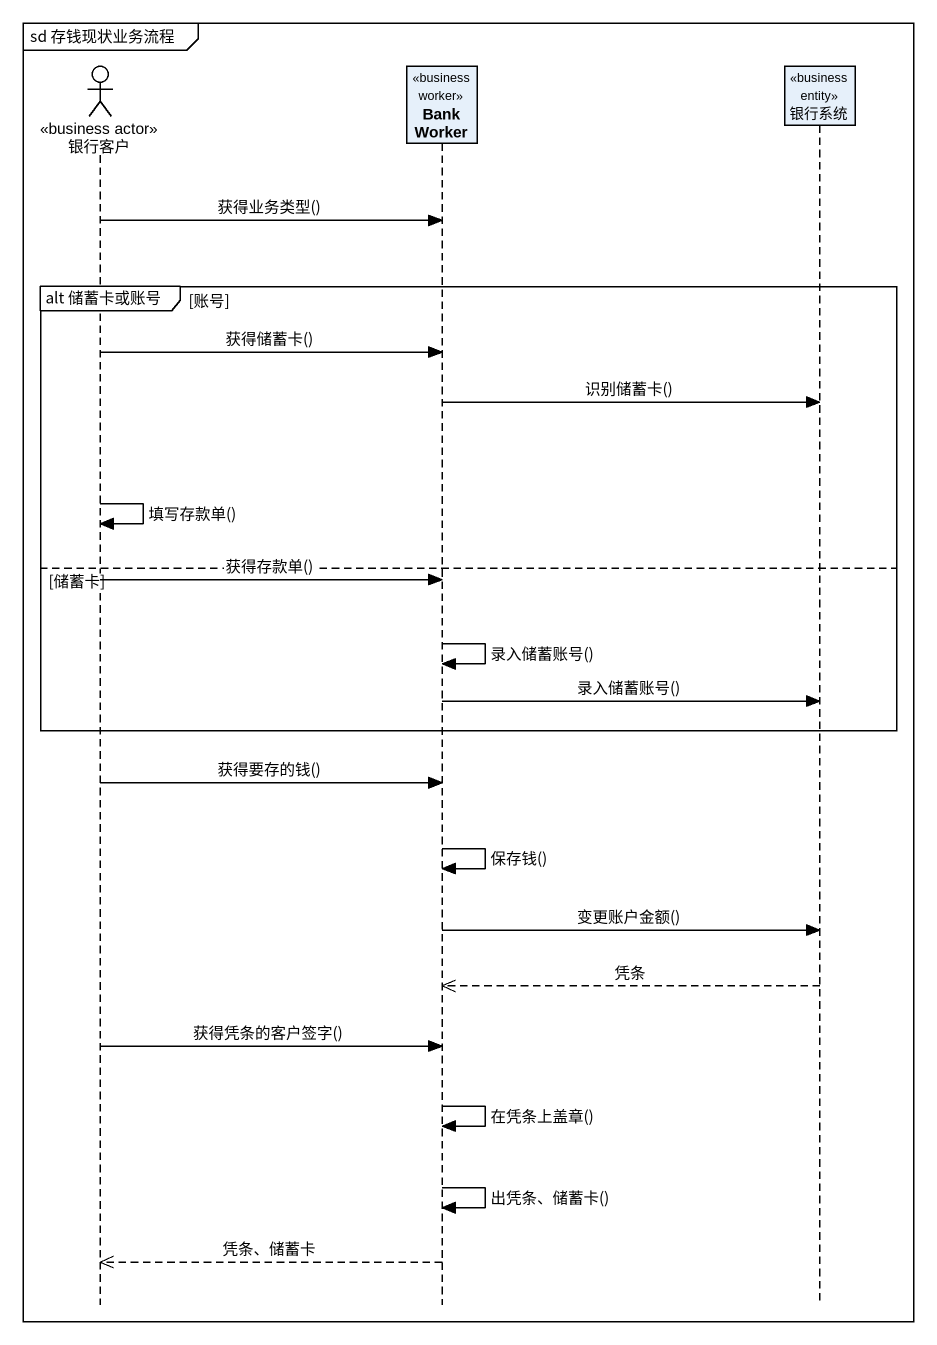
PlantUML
@startuml
mainframe sd 存钱现状业务流程
hide footbox
actor 银行客户 <<business actor>>
participant BankWorker <<business worker>>
participant 银行系统 <<business entity>>

银行客户 -> BankWorker : 获得业务类型()
group alt 储蓄卡或账号 [账号]
  银行客户 -> BankWorker : 获得储蓄卡()
  BankWorker -> 银行系统 : 识别储蓄卡()
  银行客户 -> 银行客户 : 填写存款单()
else 储蓄卡
  银行客户 -> BankWorker : 获得存款单()
  BankWorker -> BankWorker : 录入储蓄账号()
  BankWorker -> 银行系统 : 录入储蓄账号()
end
银行客户 -> BankWorker : 获得要存的钱()
BankWorker -> BankWorker : 保存钱()
BankWorker -> 银行系统 : 变更账户金额()
银行系统 -->> BankWorker : 凭条
银行客户 -> BankWorker : 获得凭条的客户签字()
BankWorker -> BankWorker : 在凭条上盖章()
BankWorker -> BankWorker : 出凭条、储蓄卡()
BankWorker -->> 银行客户 : 凭条、储蓄卡
@enduml
